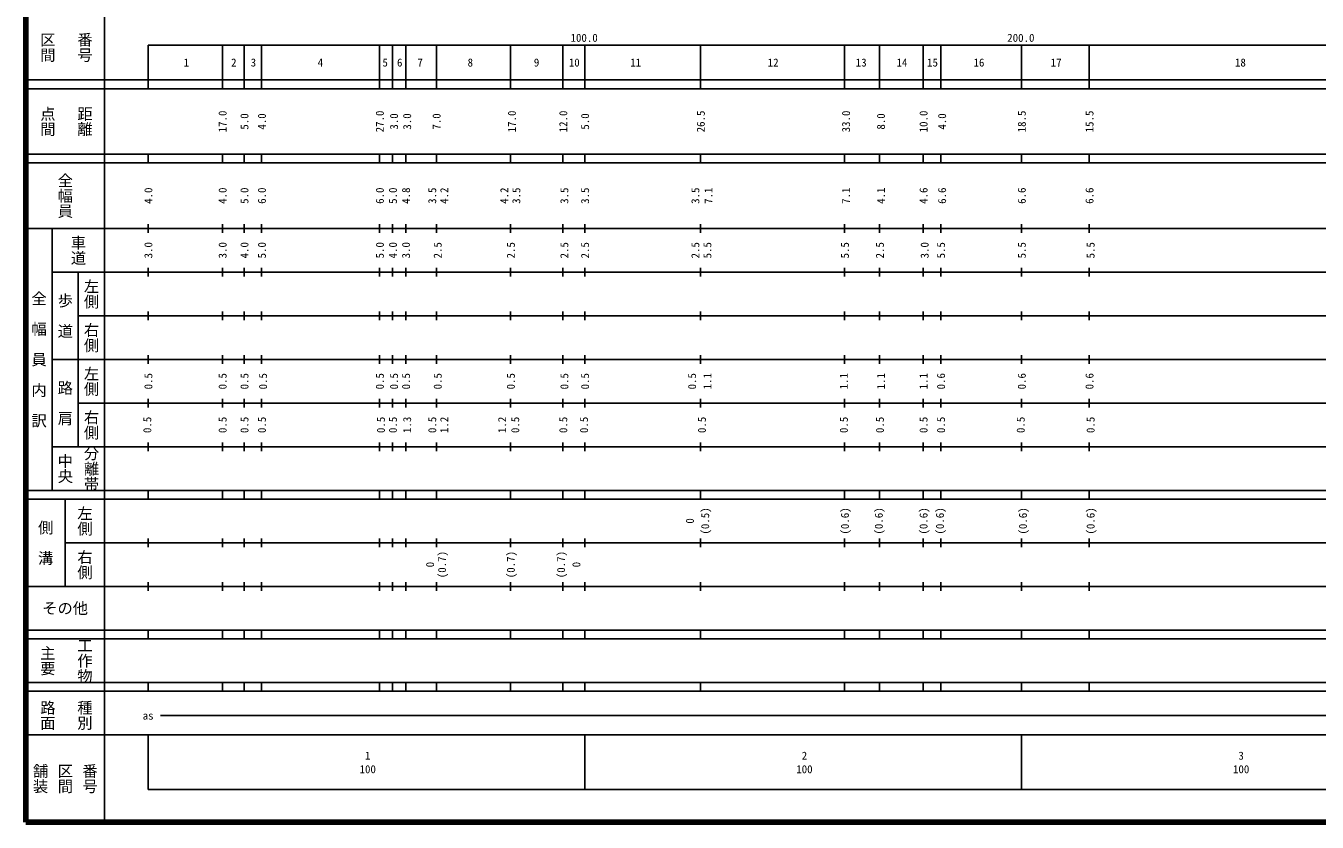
# Model space of a CAD drawing. Units: millimetres on the paper. Extents: x 40 to 680, y 20 to 380.
# Drawn here: x 40 to 335.7, y 20 to 202.4 of the extents above; entities that cross this region are included whole.
import ezdxf
from ezdxf.enums import TextEntityAlignment as Align

# ---------------------------------------------------------------- set-up
doc = ezdxf.new("R2010")
doc.units = ezdxf.units.MM
doc.layers.add('M-TTL', color=2, linetype='Continuous', lineweight=140)
doc.layers.add('M-TTL-BAND', color=7, linetype='Continuous', lineweight=25)
doc.styles.add('@ＭＳ ゴシック', font='')
doc.styles.add('ＭＳ ゴシック', font='')
doc.styles.get('@ＭＳ ゴシック').set_extended_font_data('@MS Gothic')
doc.styles.get('ＭＳ ゴシック').set_extended_font_data('MS Gothic')

msp = doc.modelspace()

# ---------------------------------------------------------------- linework, layer by layer
at = {"layer": 'M-TTL'}
for p, q in [((40, 380), (40, 20)), ((40, 20), (680, 20))]:
    msp.add_line(p, q, dxfattribs=at)
at = {"layer": 'M-TTL-BAND'}
for p, q in [((58, 370), (58, 20)), ((68, 198), (579, 198)), ((68, 198), (68, 188)), ((85, 198), (85, 188)), ((90, 198), (90, 188)), ((94, 198), (94, 188)), ((121, 198), (121, 188)), ((124, 198), (124, 188)), ((127, 198), (127, 188)), ((134, 198), (134, 188)), ((151, 198), (151, 188)), ((163, 198), (163, 188)), ((168, 198), (168, 188)), ((194.5, 198), (194.5, 188)), ((227.5, 198), (227.5, 188)), ((235.5, 198), (235.5, 188)), ((245.5, 198), (245.5, 188)), ((249.5, 198), (249.5, 188)), ((268, 198), (268, 188)), ((283.5, 198), (283.5, 188)), ((40, 190), (579, 190)), ((40, 188), (579, 188)), ((40, 173), (579, 173)), ((68, 171), (68, 173)), ((85, 173), (85, 171)), ((90, 173), (90, 171)), ((94, 173), (94, 171)), ((121, 173), (121, 171)), ((124, 173), (124, 171)), ((127, 173), (127, 171)), ((134, 173), (134, 171)), ((151, 173), (151, 171)), ((163, 173), (163, 171)), ((168, 171), (168, 173)), ((194.5, 173), (194.5, 171)), ((227.5, 173), (227.5, 171)), ((235.5, 173), (235.5, 171)), ((245.5, 173), (245.5, 171)), ((249.5, 173), (249.5, 171)), ((268, 171), (268, 173)), ((283.5, 173), (283.5, 171)), ((40, 171), (579, 171)), ((68, 155), (68, 157)), ((85, 157), (85, 155)), ((90, 157), (90, 155)), ((94, 157), (94, 155)), ((121, 157), (121, 155)), ((124, 157), (124, 155)), ((127, 157), (127, 155)), ((134, 157), (134, 155)), ((151, 157), (151, 155)), ((163, 157), (163, 155)), ((168, 155), (168, 157)), ((194.5, 157), (194.5, 155)), ((227.5, 157), (227.5, 155)), ((235.5, 157), (235.5, 155)), ((245.5, 157), (245.5, 155)), ((249.5, 157), (249.5, 155)), ((268, 155), (268, 157)), ((283.5, 157), (283.5, 155)), ((40, 156), (579, 156)), ((46, 96), (46, 156)), ((46, 146), (579, 146)), ((52, 146), (52, 106)), ((68, 145), (68, 147)), ((85, 147), (85, 145)), ((90, 147), (90, 145)), ((94, 147), (94, 145)), ((121, 147), (121, 145)), ((124, 147), (124, 145)), ((127, 147), (127, 145)), ((134, 147), (134, 145)), ((151, 147), (151, 145)), ((163, 147), (163, 145)), ((168, 145), (168, 147)), ((194.5, 147), (194.5, 145)), ((227.5, 147), (227.5, 145)), ((235.5, 147), (235.5, 145)), ((245.5, 147), (245.5, 145)), ((249.5, 147), (249.5, 145)), ((268, 145), (268, 147)), ((283.5, 147), (283.5, 145)), ((68, 135), (68, 137)), ((85, 137), (85, 135)), ((90, 137), (90, 135)), ((94, 137), (94, 135)), ((121, 137), (121, 135)), ((124, 137), (124, 135)), ((127, 137), (127, 135)), ((134, 137), (134, 135)), ((151, 137), (151, 135)), ((163, 137), (163, 135)), ((168, 135), (168, 137)), ((194.5, 137), (194.5, 135)), ((227.5, 137), (227.5, 135)), ((235.5, 137), (235.5, 135)), ((245.5, 137), (245.5, 135)), ((249.5, 137), (249.5, 135)), ((268, 135), (268, 137)), ((283.5, 137), (283.5, 135)), ((52, 136), (579, 136)), ((46, 126), (579, 126)), ((68, 125), (68, 127)), ((85, 127), (85, 125)), ((90, 127), (90, 125)), ((94, 127), (94, 125)), ((121, 127), (121, 125)), ((124, 127), (124, 125)), ((127, 127), (127, 125)), ((134, 127), (134, 125)), ((151, 127), (151, 125)), ((163, 127), (163, 125)), ((168, 125), (168, 127)), ((194.5, 127), (194.5, 125)), ((227.5, 127), (227.5, 125)), ((235.5, 127), (235.5, 125)), ((245.5, 127), (245.5, 125)), ((249.5, 127), (249.5, 125)), ((268, 125), (268, 127)), ((283.5, 127), (283.5, 125)), ((52, 116), (579, 116)), ((68, 115), (68, 117)), ((85, 117), (85, 115)), ((90, 117), (90, 115)), ((94, 117), (94, 115)), ((121, 117), (121, 115)), ((124, 117), (124, 115)), ((127, 117), (127, 115)), ((134, 117), (134, 115)), ((151, 117), (151, 115)), ((163, 117), (163, 115)), ((168, 115), (168, 117)), ((194.5, 117), (194.5, 115)), ((227.5, 117), (227.5, 115)), ((235.5, 117), (235.5, 115)), ((245.5, 117), (245.5, 115)), ((249.5, 117), (249.5, 115)), ((268, 115), (268, 117)), ((283.5, 117), (283.5, 115)), ((68, 105), (68, 107)), ((85, 107), (85, 105)), ((90, 107), (90, 105)), ((94, 107), (94, 105)), ((121, 107), (121, 105)), ((124, 107), (124, 105)), ((127, 107), (127, 105)), ((134, 107), (134, 105)), ((151, 107), (151, 105)), ((163, 107), (163, 105)), ((168, 105), (168, 107)), ((194.5, 107), (194.5, 105)), ((227.5, 107), (227.5, 105)), ((235.5, 107), (235.5, 105)), ((245.5, 107), (245.5, 105)), ((249.5, 107), (249.5, 105)), ((268, 105), (268, 107)), ((283.5, 107), (283.5, 105)), ((46, 106), (579, 106)), ((40, 96), (579, 96)), ((68, 94), (68, 96)), ((85, 96), (85, 94)), ((90, 96), (90, 94)), ((94, 96), (94, 94)), ((121, 96), (121, 94)), ((124, 96), (124, 94)), ((127, 96), (127, 94)), ((134, 96), (134, 94)), ((151, 96), (151, 94)), ((163, 96), (163, 94)), ((168, 94), (168, 96)), ((194.5, 96), (194.5, 94)), ((227.5, 96), (227.5, 94)), ((235.5, 96), (235.5, 94)), ((245.5, 96), (245.5, 94)), ((249.5, 96), (249.5, 94)), ((268, 94), (268, 96)), ((283.5, 96), (283.5, 94)), ((40, 94), (579, 94)), ((49, 94), (49, 74)), ((49, 84), (579, 84)), ((68, 83), (68, 85)), ((85, 85), (85, 83)), ((90, 85), (90, 83)), ((94, 85), (94, 83)), ((121, 85), (121, 83)), ((124, 85), (124, 83)), ((127, 85), (127, 83)), ((134, 85), (134, 83)), ((151, 85), (151, 83)), ((163, 85), (163, 83)), ((168, 83), (168, 85)), ((194.5, 85), (194.5, 83)), ((227.5, 85), (227.5, 83)), ((235.5, 85), (235.5, 83)), ((245.5, 85), (245.5, 83)), ((249.5, 85), (249.5, 83)), ((268, 83), (268, 85)), ((283.5, 85), (283.5, 83)), ((40, 74), (579, 74)), ((68, 73), (68, 75)), ((85, 75), (85, 73)), ((90, 75), (90, 73)), ((94, 75), (94, 73)), ((121, 75), (121, 73)), ((124, 75), (124, 73)), ((127, 75), (127, 73)), ((134, 75), (134, 73)), ((151, 75), (151, 73)), ((163, 75), (163, 73)), ((168, 73), (168, 75)), ((194.5, 75), (194.5, 73)), ((227.5, 75), (227.5, 73)), ((235.5, 75), (235.5, 73)), ((245.5, 75), (245.5, 73)), ((249.5, 75), (249.5, 73)), ((268, 73), (268, 75)), ((283.5, 75), (283.5, 73)), ((40, 64), (579, 64)), ((68, 62), (68, 64)), ((85, 64), (85, 62)), ((90, 64), (90, 62)), ((94, 64), (94, 62)), ((121, 64), (121, 62)), ((124, 64), (124, 62)), ((127, 64), (127, 62)), ((134, 64), (134, 62)), ((151, 64), (151, 62)), ((163, 64), (163, 62)), ((168, 62), (168, 64)), ((194.5, 64), (194.5, 62)), ((227.5, 64), (227.5, 62)), ((235.5, 64), (235.5, 62)), ((245.5, 64), (245.5, 62)), ((249.5, 64), (249.5, 62)), ((268, 62), (268, 64)), ((283.5, 64), (283.5, 62)), ((40, 62), (579, 62)), ((40, 52), (579, 52)), ((68, 50), (68, 52)), ((85, 52), (85, 50)), ((90, 52), (90, 50)), ((94, 52), (94, 50)), ((121, 52), (121, 50)), ((124, 52), (124, 50)), ((127, 52), (127, 50)), ((134, 52), (134, 50)), ((151, 52), (151, 50)), ((163, 52), (163, 50)), ((168, 50), (168, 52)), ((194.5, 52), (194.5, 50)), ((227.5, 52), (227.5, 50)), ((235.5, 52), (235.5, 50)), ((245.5, 52), (245.5, 50)), ((249.5, 52), (249.5, 50)), ((268, 50), (268, 52)), ((283.5, 52), (283.5, 50)), ((40, 50), (579, 50)), ((70.805, 44.406), (565.903, 44.406)), ((40, 40), (579, 40)), ((68, 40), (68, 27.5)), ((168, 40), (168, 27.5)), ((268, 40), (268, 27.5)), ((68, 27.5), (579, 27.5))]:
    msp.add_line(p, q, dxfattribs=at)

# ---------------------------------------------------------------- texts
for s, height, rotation, style, p in [('区間', 2.566, 270, '@ＭＳ ゴシック', (45, 197.5)), ('番号', 2.566, 270, '@ＭＳ ゴシック', (53.5, 197.5)), ('点間', 2.566, 270, '@ＭＳ ゴシック', (45, 180.5)), ('距離', 2.566, 270, '@ＭＳ ゴシック', (53.5, 180.5)), ('17.0', 1.833, 90, 'ＭＳ ゴシック', (85.054, 180.5)), ('5.0', 1.833, 90, 'ＭＳ ゴシック', (90.055, 180.5)), ('4.0', 1.833, 90, 'ＭＳ ゴシック', (94.055, 180.5)), ('27.0', 1.833, 90, 'ＭＳ ゴシック', (121.056, 180.5)), ('3.0', 1.833, 90, 'ＭＳ ゴシック', (124.306, 180.5)), ('3.0', 1.833, 90, 'ＭＳ ゴシック', (127.306, 180.5)), ('7.0', 1.833, 90, 'ＭＳ ゴシック', (134.056, 180.5)), ('17.0', 1.833, 90, 'ＭＳ ゴシック', (151.307, 180.5)), ('12.0', 1.833, 90, 'ＭＳ ゴシック', (163.057, 180.5)), ('5.0', 1.833, 90, 'ＭＳ ゴシック', (168.054, 180.5)), ('26.5', 1.833, 90, 'ＭＳ ゴシック', (194.558, 180.5)), ('33.0', 1.833, 90, 'ＭＳ ゴシック', (227.81, 180.5)), ('8.0', 1.833, 90, 'ＭＳ ゴシック', (235.81, 180.5)), ('10.0', 1.833, 90, 'ＭＳ ゴシック', (245.56, 180.5)), ('4.0', 1.833, 90, 'ＭＳ ゴシック', (249.81, 180.5)), ('18.5', 1.833, 90, 'ＭＳ ゴシック', (268.054, 180.5)), ('15.5', 1.833, 90, 'ＭＳ ゴシック', (283.562, 180.5)), ('全幅員', 2.566, 270, '@ＭＳ ゴシック', (49, 163.5)), ('4.0', 1.833, 90, 'ＭＳ ゴシック', (68.054, 163.5)), ('4.0', 1.833, 90, 'ＭＳ ゴシック', (85.054, 163.5)), ('5.0', 1.833, 90, 'ＭＳ ゴシック', (90.055, 163.5)), ('6.0', 1.833, 90, 'ＭＳ ゴシック', (94.055, 163.5)), ('6.0', 1.833, 90, 'ＭＳ ゴシック', (121.056, 163.5)), ('5.0', 1.833, 90, 'ＭＳ ゴシック', (124.056, 163.5)), ('4.8', 1.833, 90, 'ＭＳ ゴシック', (127.056, 163.5)), ('3.5', 1.833, 90, 'ＭＳ ゴシック', (133.056, 163.5)), ('4.2', 1.833, 90, 'ＭＳ ゴシック', (135.806, 163.5)), ('4.2', 1.833, 90, 'ＭＳ ゴシック', (149.557, 163.5)), ('3.5', 1.833, 90, 'ＭＳ ゴシック', (152.307, 163.5)), ('3.5', 1.833, 90, 'ＭＳ ゴシック', (163.307, 163.5)), ('3.5', 1.833, 90, 'ＭＳ ゴシック', (168.054, 163.5)), ('3.5', 1.833, 90, 'ＭＳ ゴシック', (193.308, 163.5)), ('7.1', 1.833, 90, 'ＭＳ ゴシック', (196.308, 163.5)), ('7.1', 1.833, 90, 'ＭＳ ゴシック', (227.81, 163.5)), ('4.1', 1.833, 90, 'ＭＳ ゴシック', (235.81, 163.5)), ('4.6', 1.833, 90, 'ＭＳ ゴシック', (245.56, 163.5)), ('6.6', 1.833, 90, 'ＭＳ ゴシック', (249.81, 163.5)), ('6.6', 1.833, 90, 'ＭＳ ゴシック', (268.054, 163.5)), ('6.6', 1.833, 90, 'ＭＳ ゴシック', (283.562, 163.5)), ('車道', 2.566, 270, '@ＭＳ ゴシック', (52, 151)), ('3.0', 1.833, 90, 'ＭＳ ゴシック', (68.054, 151)), ('3.0', 1.833, 90, 'ＭＳ ゴシック', (85.054, 151)), ('4.0', 1.833, 90, 'ＭＳ ゴシック', (90.055, 151)), ('5.0', 1.833, 90, 'ＭＳ ゴシック', (94.055, 151)), ('5.0', 1.833, 90, 'ＭＳ ゴシック', (121.056, 151)), ('4.0', 1.833, 90, 'ＭＳ ゴシック', (124.056, 151)), ('3.0', 1.833, 90, 'ＭＳ ゴシック', (127.056, 151)), ('2.5', 1.833, 90, 'ＭＳ ゴシック', (134.306, 151)), ('2.5', 1.833, 90, 'ＭＳ ゴシック', (151.057, 151)), ('2.5', 1.833, 90, 'ＭＳ ゴシック', (163.307, 151)), ('2.5', 1.833, 90, 'ＭＳ ゴシック', (168.054, 151)), ('2.5', 1.833, 90, 'ＭＳ ゴシック', (193.308, 151)), ('5.5', 1.833, 90, 'ＭＳ ゴシック', (196.058, 151)), ('5.5', 1.833, 90, 'ＭＳ ゴシック', (227.56, 151)), ('2.5', 1.833, 90, 'ＭＳ ゴシック', (235.56, 151)), ('3.0', 1.833, 90, 'ＭＳ ゴシック', (245.81, 151)), ('5.5', 1.833, 90, 'ＭＳ ゴシック', (249.56, 151)), ('5.5', 1.833, 90, 'ＭＳ ゴシック', (268.054, 151)), ('5.5', 1.833, 90, 'ＭＳ ゴシック', (283.812, 151)), ('左側', 2.566, 270, '@ＭＳ ゴシック', (55, 141)), ('全\u3000幅\u3000員\u3000内\u3000訳', 2.566, 270, '@ＭＳ ゴシック', (43, 126)), ('歩\u3000道', 2.566, 270, '@ＭＳ ゴシック', (49, 136)), ('右側', 2.566, 270, '@ＭＳ ゴシック', (55, 131)), ('左側', 2.566, 270, '@ＭＳ ゴシック', (55, 121)), ('0.5', 1.833, 90, 'ＭＳ ゴシック', (68.054, 121)), ('0.5', 1.833, 90, 'ＭＳ ゴシック', (85.054, 121)), ('0.5', 1.833, 90, 'ＭＳ ゴシック', (90.055, 121)), ('0.5', 1.833, 90, 'ＭＳ ゴシック', (94.305, 121)), ('0.5', 1.833, 90, 'ＭＳ ゴシック', (121.056, 121)), ('0.5', 1.833, 90, 'ＭＳ ゴシック', (124.306, 121)), ('0.5', 1.833, 90, 'ＭＳ ゴシック', (127.056, 121)), ('0.5', 1.833, 90, 'ＭＳ ゴシック', (134.306, 121)), ('0.5', 1.833, 90, 'ＭＳ ゴシック', (151.057, 121)), ('0.5', 1.833, 90, 'ＭＳ ゴシック', (163.307, 121)), ('0.5', 1.833, 90, 'ＭＳ ゴシック', (168.054, 121)), ('0.5', 1.833, 90, 'ＭＳ ゴシック', (192.558, 121)), ('1.1', 1.833, 90, 'ＭＳ ゴシック', (196.058, 121)), ('1.1', 1.833, 90, 'ＭＳ ゴシック', (227.31, 121)), ('1.1', 1.833, 90, 'ＭＳ ゴシック', (235.81, 121)), ('1.1', 1.833, 90, 'ＭＳ ゴシック', (245.56, 121)), ('0.6', 1.833, 90, 'ＭＳ ゴシック', (249.56, 121)), ('0.6', 1.833, 90, 'ＭＳ ゴシック', (268.054, 121)), ('0.6', 1.833, 90, 'ＭＳ ゴシック', (283.562, 121)), ('路\u3000肩', 2.566, 270, '@ＭＳ ゴシック', (49, 116)), ('右側', 2.566, 270, '@ＭＳ ゴシック', (55, 111)), ('0.5', 1.833, 90, 'ＭＳ ゴシック', (67.804, 111)), ('0.5', 1.833, 90, 'ＭＳ ゴシック', (85.054, 111)), ('0.5', 1.833, 90, 'ＭＳ ゴシック', (90.055, 111)), ('0.5', 1.833, 90, 'ＭＳ ゴシック', (94.055, 111)), ('0.5', 1.833, 90, 'ＭＳ ゴシック', (121.306, 111)), ('0.5', 1.833, 90, 'ＭＳ ゴシック', (124.056, 111)), ('1.3', 1.833, 90, 'ＭＳ ゴシック', (127.306, 111)), ('0.5', 1.833, 90, 'ＭＳ ゴシック', (133.056, 111)), ('1.2', 1.833, 90, 'ＭＳ ゴシック', (135.806, 111)), ('1.2', 1.833, 90, 'ＭＳ ゴシック', (149.057, 111)), ('0.5', 1.833, 90, 'ＭＳ ゴシック', (152.057, 111)), ('0.5', 1.833, 90, 'ＭＳ ゴシック', (163.057, 111)), ('0.5', 1.833, 90, 'ＭＳ ゴシック', (167.804, 111)), ('0.5', 1.833, 90, 'ＭＳ ゴシック', (194.808, 111)), ('0.5', 1.833, 90, 'ＭＳ ゴシック', (227.31, 111)), ('0.5', 1.833, 90, 'ＭＳ ゴシック', (235.56, 111)), ('0.5', 1.833, 90, 'ＭＳ ゴシック', (245.56, 111)), ('0.5', 1.833, 90, 'ＭＳ ゴシック', (249.56, 111)), ('0.5', 1.833, 90, 'ＭＳ ゴシック', (267.804, 111)), ('0.5', 1.833, 90, 'ＭＳ ゴシック', (283.812, 111)), ('中央', 2.566, 270, '@ＭＳ ゴシック', (49, 101)), ('分離帯', 2.566, 270, '@ＭＳ ゴシック', (55, 101)), ('左側', 2.566, 270, '@ＭＳ ゴシック', (53.5, 89)), ('(0.5)', 1.833, 90, 'ＭＳ ゴシック', (195.558, 89)), ('(0.6)', 1.833, 90, 'ＭＳ ゴシック', (227.56, 89)), ('(0.6)', 1.833, 90, 'ＭＳ ゴシック', (235.31, 89)), ('(0.6)', 1.833, 90, 'ＭＳ ゴシック', (245.56, 89)), ('(0.6)', 1.833, 90, 'ＭＳ ゴシック', (249.31, 89)), ('(0.6)', 1.833, 90, 'ＭＳ ゴシック', (268.312, 89)), ('(0.6)', 1.833, 90, 'ＭＳ ゴシック', (283.812, 89)), ('側\u3000溝', 2.566, 270, '@ＭＳ ゴシック', (44.5, 84)), ('0', 1.833, 90, 'ＭＳ ゴシック', (192.058, 89)), ('右側', 2.566, 270, '@ＭＳ ゴシック', (53.5, 79)), ('(0.7)', 1.833, 90, 'ＭＳ ゴシック', (135.306, 79)), ('(0.7)', 1.833, 90, 'ＭＳ ゴシック', (151.057, 79)), ('(0.7)', 1.833, 90, 'ＭＳ ゴシック', (162.557, 79)), ('0', 1.833, 90, 'ＭＳ ゴシック', (132.556, 79)), ('0', 1.833, 90, 'ＭＳ ゴシック', (166.057, 79)), ('主要', 2.566, 270, '@ＭＳ ゴシック', (45, 57)), ('工作物', 2.566, 270, '@ＭＳ ゴシック', (53.5, 57)), ('路面', 2.566, 270, '@ＭＳ ゴシック', (45, 44.5)), ('種別', 2.566, 270, '@ＭＳ ゴシック', (53.5, 44.5)), ('舗装', 2.566, 270, '@ＭＳ ゴシック', (43.333, 30)), ('区間', 2.566, 270, '@ＭＳ ゴシック', (49, 30)), ('番号', 2.566, 270, '@ＭＳ ゴシック', (54.667, 30))]:
    msp.add_text(s, height=height, rotation=rotation, dxfattribs=dict(at, style=style)).set_placement(p, align=Align.MIDDLE_CENTER)
at = {"layer": 'M-TTL-BAND', "style": 'ＭＳ ゴシック'}
for s, p in [('100.0', (167.844, 198.195)), ('200.0', (267.844, 198.195))]:
    msp.add_text(s, height=1.833, dxfattribs=at).set_placement(p, align=Align.BOTTOM_CENTER)
for s, height, p in [('1', 1.833, (76.783, 194)), ('2', 1.833, (87.617, 194)), ('3', 1.833, (92.117, 194)), ('4', 1.833, (107.451, 194)), ('5', 1.833, (122.285, 194)), ('6', 1.833, (125.618, 194)), ('7', 1.833, (130.285, 194)), ('8', 1.833, (141.786, 194)), ('9', 1.833, (156.953, 194)), ('10', 1.833, (165.583, 194)), ('11', 1.833, (179.668, 194)), ('12', 1.833, (211.122, 194)), ('13', 1.833, (231.289, 194)), ('14', 1.833, (240.623, 194)), ('15', 1.833, (247.623, 194)), ('16', 1.833, (258.26, 194)), ('17', 1.833, (275.942, 194)), ('18', 1.833, (318.125, 194)), ('その他', 2.566, (49, 69)), ('as', 1.833, (68.006, 44.406)), ('1', 1.833, (118.288, 35.238)), ('2', 1.833, (218.288, 35.238)), ('3', 1.833, (318.288, 35.238)), ('100', 1.833, (118.288, 32.131)), ('100', 1.833, (218.288, 32.131)), ('100', 1.833, (318.288, 32.131))]:
    msp.add_text(s, height=height, dxfattribs=at).set_placement(p, align=Align.MIDDLE_CENTER)

doc.saveas('drawing.dxf')
